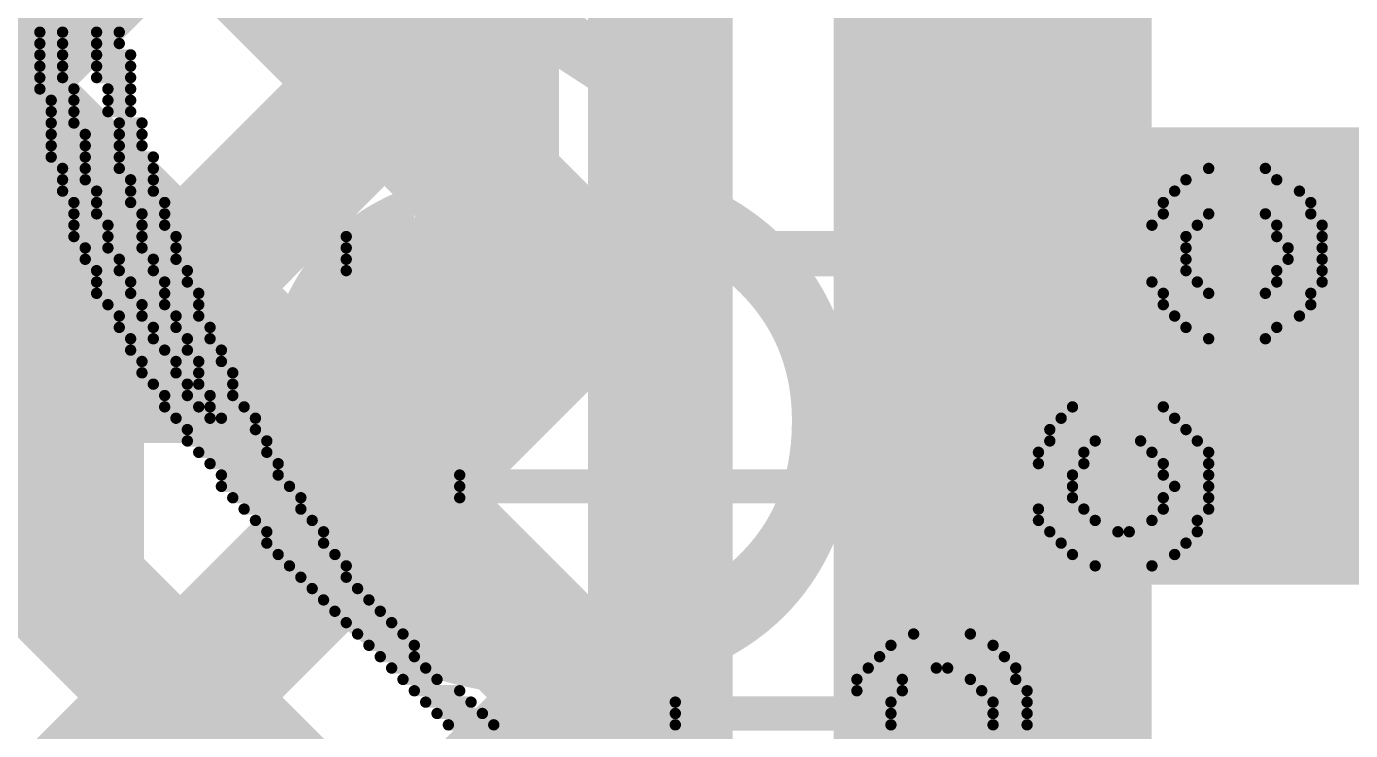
# Model space of a CAD drawing. Header units: inches. Extents: x -0.14 to 1.19, y -0.12 to 0.99.
# Drawn here: x 0.5441 to 0.6357, y 0.5091 to 0.5578 of the extents above; entities that cross this region are included whole.
import ezdxf

# ---------------------------------------------------------------- set-up
doc = ezdxf.new("R2010")
doc.units = ezdxf.units.IN
doc.header["$MEASUREMENT"] = 0
for name, color, linetype in [('Bottom Layer', 5, 'Continuous'), ('Bottom Overlay', 54, 'Continuous'), ('Top Layer', 1, 'Continuous'), ('Top Overlay', 2, 'Continuous'), ('Top Paste', 8, 'Continuous'), ('Top Solder', 216, 'Continuous')]:
    doc.layers.add(name, color=color, linetype=linetype)
doc.styles.add('Arial', font='', dxfattribs={"height": 0.2})
doc.styles.get('Arial').set_extended_font_data('Arial')

# ---------------------------------------------------------------- blocks, each defined once
blk = doc.blocks.new('SO_14_35')
at = {"layer": 'Top Layer'}
blk.add_hatch(color=1, dxfattribs=at).paths.add_polyline_path([(0.078346, 0.061811), (0.132283, 0.061811), (0.132283, 0.038189), (0.078346, 0.038189)])
at = {"layer": 'Top Paste'}
blk.add_hatch(color=8, dxfattribs=at).paths.add_polyline_path([(0.078346, 0.061811), (0.132283, 0.061811), (0.132283, 0.038189), (0.078346, 0.038189)])
at = {"layer": 'Top Solder'}
blk.add_hatch(color=216, dxfattribs=at).paths.add_polyline_path([(0.074346, 0.065811), (0.136284, 0.065811), (0.136284, 0.034189), (0.074346, 0.034189)])
blk = doc.blocks.new('SO_14_36')
at = {"layer": 'Top Layer'}
blk.add_hatch(color=1, dxfattribs=at).paths.add_polyline_path([(-0.132283, 0.061811), (-0.078346, 0.061811), (-0.078346, 0.038189), (-0.132283, 0.038189)])
at = {"layer": 'Top Paste'}
blk.add_hatch(color=8, dxfattribs=at).paths.add_polyline_path([(-0.132283, 0.061811), (-0.078346, 0.061811), (-0.078346, 0.038189), (-0.132283, 0.038189)])
at = {"layer": 'Top Solder'}
blk.add_hatch(color=216, dxfattribs=at).paths.add_polyline_path([(-0.136283, 0.065811), (-0.074346, 0.065811), (-0.074346, 0.034189), (-0.136283, 0.034189)])

msp = doc.modelspace()

# ---------------------------------------------------------------- hatches: boundary and pattern name
at = {"layer": 'Bottom Layer'}
h = msp.add_hatch(color=5, dxfattribs=at)
edge = h.paths.add_edge_path()
edge.add_arc((0.645189, 0.535), 0.011811, 0, 360)
at = {"layer": 'Top Layer'}
h = msp.add_hatch(color=1, dxfattribs=at)
edge = h.paths.add_edge_path()
edge.add_arc((0.645189, 0.535), 0.011811, 0, 360)

# ---------------------------------------------------------------- linework, layer by layer
at = {"layer": 'Bottom Layer'}
for points in [[(0.611, 0.421, 0.022, 0.022, 0), (0.611, 0.76, 0.022, 0.022, 0)], [(0.588, 0.463587, 0.01, 0.01, 0), (0.588, 0.627034, 0.01, 0.01, 0)], [(0.502, 0.515188, 0.01, 0.01, 0), (0.588, 0.601188, 0.01, 0.01, 0)], [(0.502, 0.59247, 0.01, 0.01, 0), (0.588, 0.50647, 0.01, 0.01, 0)], [(0.539193, 0.583561, 0.01, 0.01, 0), (0.588, 0.534754, 0.01, 0.01, 0)], [(0.505125, 0.490028, 0.01, 0.01, 0), (0.588, 0.572903, 0.01, 0.01, 0)], [(0.505125, 0.490028, 0.01, 0.01, 0), (0.588, 0.572903, 0.01, 0.01, 0)], [(0.502, 0.564186, 0.01, 0.01, 0), (0.588, 0.478186, 0.01, 0.01, 0)], [(0.514381, 0.471, 0.01, 0.01, 0), (0.588, 0.544619, 0.01, 0.01, 0)], [(0.542665, 0.471, 0.01, 0.01, 0), (0.588, 0.516335, 0.01, 0.01, 0)]]:
    msp.add_lwpolyline(points, format="xyseb", dxfattribs=at)
for points in [[(0.5855, 0.544619, 0.005, 0.005, 1), (0.5905, 0.544619, 0.005, 0.005, 1)], [(0.5855, 0.534754, 0.005, 0.005, 1), (0.5905, 0.534754, 0.005, 0.005, 1)], [(0.5855, 0.516335, 0.005, 0.005, 1), (0.5905, 0.516335, 0.005, 0.005, 1)], [(0.5855, 0.50647, 0.005, 0.005, 1), (0.5905, 0.50647, 0.005, 0.005, 1)]]:
    msp.add_lwpolyline(points, format="xyseb", close=True, dxfattribs=at)
at = {"layer": 'Bottom Overlay'}
for points in [[(0.545075, 0.557392, 0.000785, 0.000785, 0), (0.546645, 0.557392, 0.000785, 0.000785, 0)], [(0.545075, 0.556607, 0.000785, 0.000785, 0), (0.546645, 0.556607, 0.000785, 0.000785, 0)], [(0.549, 0.557392, 0.000785, 0.000785, 0), (0.55057, 0.557392, 0.000785, 0.000785, 0)], [(0.549, 0.556607, 0.000785, 0.000785, 0), (0.55057, 0.556607, 0.000785, 0.000785, 0)], [(0.545075, 0.555822, 0.000785, 0.000785, 0), (0.546645, 0.555822, 0.000785, 0.000785, 0)], [(0.549, 0.555822, 0.000785, 0.000785, 0), (0.551355, 0.555822, 0.000785, 0.000785, 0)], [(0.545075, 0.555037, 0.000785, 0.000785, 0), (0.546645, 0.555037, 0.000785, 0.000785, 0)], [(0.549, 0.555037, 0.000785, 0.000785, 0), (0.551355, 0.555037, 0.000785, 0.000785, 0)], [(0.545075, 0.554252, 0.000785, 0.000785, 0), (0.546645, 0.554252, 0.000785, 0.000785, 0)], [(0.549, 0.554252, 0.000785, 0.000785, 0), (0.551355, 0.554252, 0.000785, 0.000785, 0)], [(0.545075, 0.553467, 0.000785, 0.000785, 0), (0.54743, 0.553467, 0.000785, 0.000785, 0)], [(0.549785, 0.553467, 0.000785, 0.000785, 0), (0.551355, 0.553467, 0.000785, 0.000785, 0)], [(0.54586, 0.552682, 0.000785, 0.000785, 0), (0.54743, 0.552682, 0.000785, 0.000785, 0)], [(0.549785, 0.552682, 0.000785, 0.000785, 0), (0.551355, 0.552682, 0.000785, 0.000785, 0)], [(0.54586, 0.551897, 0.000785, 0.000785, 0), (0.54743, 0.551897, 0.000785, 0.000785, 0)], [(0.54586, 0.551112, 0.000785, 0.000785, 0), (0.54743, 0.551112, 0.000785, 0.000785, 0)], [(0.549785, 0.551897, 0.000785, 0.000785, 0), (0.551355, 0.551897, 0.000785, 0.000785, 0)], [(0.55057, 0.551112, 0.000785, 0.000785, 0), (0.55214, 0.551112, 0.000785, 0.000785, 0)], [(0.54586, 0.550327, 0.000785, 0.000785, 0), (0.548215, 0.550327, 0.000785, 0.000785, 0)], [(0.55057, 0.550327, 0.000785, 0.000785, 0), (0.55214, 0.550327, 0.000785, 0.000785, 0)], [(0.54586, 0.549542, 0.000785, 0.000785, 0), (0.548215, 0.549542, 0.000785, 0.000785, 0)], [(0.55057, 0.549542, 0.000785, 0.000785, 0), (0.55214, 0.549542, 0.000785, 0.000785, 0)], [(0.54586, 0.548757, 0.000785, 0.000785, 0), (0.548215, 0.548757, 0.000785, 0.000785, 0)], [(0.55057, 0.548757, 0.000785, 0.000785, 0), (0.552925, 0.548757, 0.000785, 0.000785, 0)], [(0.546645, 0.547972, 0.000785, 0.000785, 0), (0.548215, 0.547972, 0.000785, 0.000785, 0)], [(0.55057, 0.547972, 0.000785, 0.000785, 0), (0.552925, 0.547972, 0.000785, 0.000785, 0)], [(0.625935, 0.547972, 0.000785, 0.000785, 0), (0.62986, 0.547972, 0.000785, 0.000785, 0)], [(0.546645, 0.547187, 0.000785, 0.000785, 0), (0.548215, 0.547187, 0.000785, 0.000785, 0)], [(0.551355, 0.547187, 0.000785, 0.000785, 0), (0.552925, 0.547187, 0.000785, 0.000785, 0)], [(0.624364, 0.547187, 0.000785, 0.000785, 0), (0.630645, 0.547187, 0.000785, 0.000785, 0)], [(0.546645, 0.546402, 0.000785, 0.000785, 0), (0.549, 0.546402, 0.000785, 0.000785, 0)], [(0.54743, 0.545616, 0.000785, 0.000785, 0), (0.549, 0.545616, 0.000785, 0.000785, 0)], [(0.551355, 0.546402, 0.000785, 0.000785, 0), (0.552925, 0.546402, 0.000785, 0.000785, 0)], [(0.551355, 0.545616, 0.000785, 0.000785, 0), (0.55371, 0.545616, 0.000785, 0.000785, 0)], [(0.622794, 0.545616, 0.000785, 0.000785, 0), (0.633, 0.545616, 0.000785, 0.000785, 0)], [(0.623579, 0.546402, 0.000785, 0.000785, 0), (0.632215, 0.546402, 0.000785, 0.000785, 0)], [(0.54743, 0.544831, 0.000785, 0.000785, 0), (0.549, 0.544831, 0.000785, 0.000785, 0)], [(0.55214, 0.544831, 0.000785, 0.000785, 0), (0.55371, 0.544831, 0.000785, 0.000785, 0)], [(0.622794, 0.544831, 0.000785, 0.000785, 0), (0.625935, 0.544831, 0.000785, 0.000785, 0)], [(0.62986, 0.544831, 0.000785, 0.000785, 0), (0.633, 0.544831, 0.000785, 0.000785, 0)], [(0.54743, 0.544046, 0.000785, 0.000785, 0), (0.549785, 0.544046, 0.000785, 0.000785, 0)], [(0.55214, 0.544046, 0.000785, 0.000785, 0), (0.55371, 0.544046, 0.000785, 0.000785, 0)], [(0.622009, 0.544046, 0.000785, 0.000785, 0), (0.62515, 0.544046, 0.000785, 0.000785, 0)], [(0.630645, 0.544046, 0.000785, 0.000785, 0), (0.633785, 0.544046, 0.000785, 0.000785, 0)], [(0.54743, 0.543261, 0.000785, 0.000785, 0), (0.549785, 0.543261, 0.000785, 0.000785, 0)], [(0.55214, 0.543261, 0.000785, 0.000785, 0), (0.554495, 0.543261, 0.000785, 0.000785, 0)], [(0.566271, 0.543261, 0.000785, 0.000785, 0), (0.624364, 0.543261, 0.000785, 0.000785, 0)], [(0.630645, 0.543261, 0.000785, 0.000785, 0), (0.633785, 0.543261, 0.000785, 0.000785, 0)], [(0.548215, 0.542476, 0.000785, 0.000785, 0), (0.549785, 0.542476, 0.000785, 0.000785, 0)], [(0.55214, 0.542476, 0.000785, 0.000785, 0), (0.554495, 0.542476, 0.000785, 0.000785, 0)], [(0.566271, 0.542476, 0.000785, 0.000785, 0), (0.624364, 0.542476, 0.000785, 0.000785, 0)], [(0.63143, 0.542476, 0.000785, 0.000785, 0), (0.633785, 0.542476, 0.000785, 0.000785, 0)], [(0.548215, 0.541691, 0.000785, 0.000785, 0), (0.55057, 0.541691, 0.000785, 0.000785, 0)], [(0.552925, 0.541691, 0.000785, 0.000785, 0), (0.554495, 0.541691, 0.000785, 0.000785, 0)], [(0.566271, 0.541691, 0.000785, 0.000785, 0), (0.624364, 0.541691, 0.000785, 0.000785, 0)], [(0.63143, 0.541691, 0.000785, 0.000785, 0), (0.633785, 0.541691, 0.000785, 0.000785, 0)], [(0.549, 0.540906, 0.000785, 0.000785, 0), (0.55057, 0.540906, 0.000785, 0.000785, 0)], [(0.549, 0.540121, 0.000785, 0.000785, 0), (0.551355, 0.540121, 0.000785, 0.000785, 0)], [(0.552925, 0.540906, 0.000785, 0.000785, 0), (0.55528, 0.540906, 0.000785, 0.000785, 0)], [(0.55371, 0.540121, 0.000785, 0.000785, 0), (0.55528, 0.540121, 0.000785, 0.000785, 0)], [(0.566271, 0.540906, 0.000785, 0.000785, 0), (0.624364, 0.540906, 0.000785, 0.000785, 0)], [(0.622009, 0.540121, 0.000785, 0.000785, 0), (0.62515, 0.540121, 0.000785, 0.000785, 0)], [(0.630645, 0.540906, 0.000785, 0.000785, 0), (0.633785, 0.540906, 0.000785, 0.000785, 0)], [(0.630645, 0.540121, 0.000785, 0.000785, 0), (0.633785, 0.540121, 0.000785, 0.000785, 0)], [(0.549, 0.539336, 0.000785, 0.000785, 0), (0.551355, 0.539336, 0.000785, 0.000785, 0)], [(0.55371, 0.539336, 0.000785, 0.000785, 0), (0.556065, 0.539336, 0.000785, 0.000785, 0)], [(0.622794, 0.539336, 0.000785, 0.000785, 0), (0.625935, 0.539336, 0.000785, 0.000785, 0)], [(0.62986, 0.539336, 0.000785, 0.000785, 0), (0.633, 0.539336, 0.000785, 0.000785, 0)], [(0.549785, 0.538551, 0.000785, 0.000785, 0), (0.55214, 0.538551, 0.000785, 0.000785, 0)], [(0.55371, 0.538551, 0.000785, 0.000785, 0), (0.556065, 0.538551, 0.000785, 0.000785, 0)], [(0.622794, 0.538551, 0.000785, 0.000785, 0), (0.633, 0.538551, 0.000785, 0.000785, 0)], [(0.55057, 0.537766, 0.000785, 0.000785, 0), (0.55214, 0.537766, 0.000785, 0.000785, 0)], [(0.554495, 0.537766, 0.000785, 0.000785, 0), (0.556065, 0.537766, 0.000785, 0.000785, 0)], [(0.623579, 0.537766, 0.000785, 0.000785, 0), (0.632215, 0.537766, 0.000785, 0.000785, 0)], [(0.55057, 0.536981, 0.000785, 0.000785, 0), (0.552925, 0.536981, 0.000785, 0.000785, 0)], [(0.554495, 0.536981, 0.000785, 0.000785, 0), (0.556851, 0.536981, 0.000785, 0.000785, 0)], [(0.624364, 0.536981, 0.000785, 0.000785, 0), (0.630645, 0.536981, 0.000785, 0.000785, 0)], [(0.551355, 0.536196, 0.000785, 0.000785, 0), (0.552925, 0.536196, 0.000785, 0.000785, 0)], [(0.55528, 0.536196, 0.000785, 0.000785, 0), (0.556851, 0.536196, 0.000785, 0.000785, 0)], [(0.625935, 0.536196, 0.000785, 0.000785, 0), (0.62986, 0.536196, 0.000785, 0.000785, 0)], [(0.551355, 0.535411, 0.000785, 0.000785, 0), (0.55371, 0.535411, 0.000785, 0.000785, 0)], [(0.55214, 0.534626, 0.000785, 0.000785, 0), (0.554495, 0.534626, 0.000785, 0.000785, 0)], [(0.55528, 0.535411, 0.000785, 0.000785, 0), (0.557636, 0.535411, 0.000785, 0.000785, 0)], [(0.556065, 0.534626, 0.000785, 0.000785, 0), (0.557636, 0.534626, 0.000785, 0.000785, 0)], [(0.55214, 0.533841, 0.000785, 0.000785, 0), (0.554495, 0.533841, 0.000785, 0.000785, 0)], [(0.556065, 0.533841, 0.000785, 0.000785, 0), (0.558421, 0.533841, 0.000785, 0.000785, 0)], [(0.552925, 0.533056, 0.000785, 0.000785, 0), (0.55528, 0.533056, 0.000785, 0.000785, 0)], [(0.556065, 0.533056, 0.000785, 0.000785, 0), (0.558421, 0.533056, 0.000785, 0.000785, 0)], [(0.55371, 0.532271, 0.000785, 0.000785, 0), (0.55528, 0.532271, 0.000785, 0.000785, 0)], [(0.556851, 0.532271, 0.000785, 0.000785, 0), (0.558421, 0.532271, 0.000785, 0.000785, 0)], [(0.55371, 0.531486, 0.000785, 0.000785, 0), (0.556065, 0.531486, 0.000785, 0.000785, 0)], [(0.556851, 0.531486, 0.000785, 0.000785, 0), (0.559206, 0.531486, 0.000785, 0.000785, 0)], [(0.616514, 0.531486, 0.000785, 0.000785, 0), (0.622794, 0.531486, 0.000785, 0.000785, 0)], [(0.554495, 0.530701, 0.000785, 0.000785, 0), (0.556851, 0.530701, 0.000785, 0.000785, 0)], [(0.557636, 0.530701, 0.000785, 0.000785, 0), (0.559991, 0.530701, 0.000785, 0.000785, 0)], [(0.615729, 0.530701, 0.000785, 0.000785, 0), (0.623579, 0.530701, 0.000785, 0.000785, 0)], [(0.55528, 0.529916, 0.000785, 0.000785, 0), (0.559991, 0.529916, 0.000785, 0.000785, 0)], [(0.55528, 0.529131, 0.000785, 0.000785, 0), (0.560776, 0.529131, 0.000785, 0.000785, 0)], [(0.614944, 0.529916, 0.000785, 0.000785, 0), (0.624364, 0.529916, 0.000785, 0.000785, 0)], [(0.614944, 0.529131, 0.000785, 0.000785, 0), (0.618084, 0.529131, 0.000785, 0.000785, 0)], [(0.621224, 0.529131, 0.000785, 0.000785, 0), (0.62515, 0.529131, 0.000785, 0.000785, 0)], [(0.556065, 0.528345, 0.000785, 0.000785, 0), (0.560776, 0.528345, 0.000785, 0.000785, 0)], [(0.614159, 0.528345, 0.000785, 0.000785, 0), (0.617299, 0.528345, 0.000785, 0.000785, 0)], [(0.622009, 0.528345, 0.000785, 0.000785, 0), (0.625935, 0.528345, 0.000785, 0.000785, 0)], [(0.556851, 0.52756, 0.000785, 0.000785, 0), (0.561561, 0.52756, 0.000785, 0.000785, 0)], [(0.614159, 0.52756, 0.000785, 0.000785, 0), (0.617299, 0.52756, 0.000785, 0.000785, 0)], [(0.622794, 0.52756, 0.000785, 0.000785, 0), (0.625935, 0.52756, 0.000785, 0.000785, 0)], [(0.557636, 0.526775, 0.000785, 0.000785, 0), (0.561561, 0.526775, 0.000785, 0.000785, 0)], [(0.574122, 0.526775, 0.000785, 0.000785, 0), (0.616514, 0.526775, 0.000785, 0.000785, 0)], [(0.622794, 0.526775, 0.000785, 0.000785, 0), (0.625935, 0.526775, 0.000785, 0.000785, 0)], [(0.557636, 0.52599, 0.000785, 0.000785, 0), (0.562346, 0.52599, 0.000785, 0.000785, 0)], [(0.574122, 0.52599, 0.000785, 0.000785, 0), (0.616514, 0.52599, 0.000785, 0.000785, 0)], [(0.623579, 0.52599, 0.000785, 0.000785, 0), (0.625935, 0.52599, 0.000785, 0.000785, 0)], [(0.558421, 0.525205, 0.000785, 0.000785, 0), (0.563131, 0.525205, 0.000785, 0.000785, 0)], [(0.574122, 0.525205, 0.000785, 0.000785, 0), (0.616514, 0.525205, 0.000785, 0.000785, 0)], [(0.622794, 0.525205, 0.000785, 0.000785, 0), (0.625935, 0.525205, 0.000785, 0.000785, 0)], [(0.559206, 0.52442, 0.000785, 0.000785, 0), (0.563131, 0.52442, 0.000785, 0.000785, 0)], [(0.559991, 0.523635, 0.000785, 0.000785, 0), (0.563916, 0.523635, 0.000785, 0.000785, 0)], [(0.614159, 0.52442, 0.000785, 0.000785, 0), (0.617299, 0.52442, 0.000785, 0.000785, 0)], [(0.614159, 0.523635, 0.000785, 0.000785, 0), (0.618084, 0.523635, 0.000785, 0.000785, 0)], [(0.622009, 0.523635, 0.000785, 0.000785, 0), (0.62515, 0.523635, 0.000785, 0.000785, 0)], [(0.622794, 0.52442, 0.000785, 0.000785, 0), (0.625935, 0.52442, 0.000785, 0.000785, 0)], [(0.560776, 0.52285, 0.000785, 0.000785, 0), (0.564701, 0.52285, 0.000785, 0.000785, 0)], [(0.614944, 0.52285, 0.000785, 0.000785, 0), (0.619654, 0.52285, 0.000785, 0.000785, 0)], [(0.620439, 0.52285, 0.000785, 0.000785, 0), (0.62515, 0.52285, 0.000785, 0.000785, 0)], [(0.560776, 0.522065, 0.000785, 0.000785, 0), (0.564701, 0.522065, 0.000785, 0.000785, 0)], [(0.615729, 0.522065, 0.000785, 0.000785, 0), (0.624364, 0.522065, 0.000785, 0.000785, 0)], [(0.561561, 0.52128, 0.000785, 0.000785, 0), (0.565486, 0.52128, 0.000785, 0.000785, 0)], [(0.616514, 0.52128, 0.000785, 0.000785, 0), (0.623579, 0.52128, 0.000785, 0.000785, 0)], [(0.562346, 0.520495, 0.000785, 0.000785, 0), (0.566271, 0.520495, 0.000785, 0.000785, 0)], [(0.618084, 0.520495, 0.000785, 0.000785, 0), (0.622009, 0.520495, 0.000785, 0.000785, 0)], [(0.563131, 0.51971, 0.000785, 0.000785, 0), (0.566271, 0.51971, 0.000785, 0.000785, 0)], [(0.563916, 0.518925, 0.000785, 0.000785, 0), (0.567056, 0.518925, 0.000785, 0.000785, 0)], [(0.564701, 0.51814, 0.000785, 0.000785, 0), (0.567841, 0.51814, 0.000785, 0.000785, 0)], [(0.565486, 0.517355, 0.000785, 0.000785, 0), (0.568626, 0.517355, 0.000785, 0.000785, 0)], [(0.566271, 0.51657, 0.000785, 0.000785, 0), (0.569411, 0.51657, 0.000785, 0.000785, 0)], [(0.567056, 0.515785, 0.000785, 0.000785, 0), (0.570196, 0.515785, 0.000785, 0.000785, 0)], [(0.605523, 0.515785, 0.000785, 0.000785, 0), (0.609449, 0.515785, 0.000785, 0.000785, 0)], [(0.567841, 0.515, 0.000785, 0.000785, 0), (0.570981, 0.515, 0.000785, 0.000785, 0)], [(0.603953, 0.515, 0.000785, 0.000785, 0), (0.611019, 0.515, 0.000785, 0.000785, 0)], [(0.568626, 0.514215, 0.000785, 0.000785, 0), (0.570981, 0.514215, 0.000785, 0.000785, 0)], [(0.603168, 0.514215, 0.000785, 0.000785, 0), (0.611804, 0.514215, 0.000785, 0.000785, 0)], [(0.569411, 0.51343, 0.000785, 0.000785, 0), (0.571766, 0.51343, 0.000785, 0.000785, 0)], [(0.570196, 0.512645, 0.000785, 0.000785, 0), (0.572551, 0.512645, 0.000785, 0.000785, 0)], [(0.601598, 0.512645, 0.000785, 0.000785, 0), (0.604738, 0.512645, 0.000785, 0.000785, 0)], [(0.602383, 0.51343, 0.000785, 0.000785, 0), (0.607093, 0.51343, 0.000785, 0.000785, 0)], [(0.607878, 0.51343, 0.000785, 0.000785, 0), (0.612589, 0.51343, 0.000785, 0.000785, 0)], [(0.609449, 0.512645, 0.000785, 0.000785, 0), (0.612589, 0.512645, 0.000785, 0.000785, 0)], [(0.570981, 0.51186, 0.000785, 0.000785, 0), (0.574122, 0.51186, 0.000785, 0.000785, 0)], [(0.601598, 0.51186, 0.000785, 0.000785, 0), (0.604738, 0.51186, 0.000785, 0.000785, 0)], [(0.610234, 0.51186, 0.000785, 0.000785, 0), (0.613374, 0.51186, 0.000785, 0.000785, 0)], [(0.571766, 0.511074, 0.000785, 0.000785, 0), (0.574907, 0.511074, 0.000785, 0.000785, 0)], [(0.589037, 0.511074, 0.000785, 0.000785, 0), (0.603953, 0.511074, 0.000785, 0.000785, 0)], [(0.611019, 0.511074, 0.000785, 0.000785, 0), (0.613374, 0.511074, 0.000785, 0.000785, 0)], [(0.572551, 0.510289, 0.000785, 0.000785, 0), (0.575692, 0.510289, 0.000785, 0.000785, 0)], [(0.589037, 0.510289, 0.000785, 0.000785, 0), (0.603953, 0.510289, 0.000785, 0.000785, 0)], [(0.611019, 0.510289, 0.000785, 0.000785, 0), (0.613374, 0.510289, 0.000785, 0.000785, 0)], [(0.573337, 0.509504, 0.000785, 0.000785, 0), (0.576477, 0.509504, 0.000785, 0.000785, 0)], [(0.589037, 0.509504, 0.000785, 0.000785, 0), (0.603953, 0.509504, 0.000785, 0.000785, 0)], [(0.611019, 0.509504, 0.000785, 0.000785, 0), (0.613374, 0.509504, 0.000785, 0.000785, 0)]]:
    msp.add_lwpolyline(points, format="xyseb", dxfattribs=at)
for points in [[(0.544879, 0.557392, 0.000392, 0.000392, 1), (0.545271, 0.557392, 0.000392, 0.000392, 1)], [(0.544879, 0.556607, 0.000392, 0.000392, 1), (0.545271, 0.556607, 0.000392, 0.000392, 1)], [(0.546449, 0.557392, 0.000392, 0.000392, 1), (0.546841, 0.557392, 0.000392, 0.000392, 1)], [(0.546449, 0.556607, 0.000392, 0.000392, 1), (0.546841, 0.556607, 0.000392, 0.000392, 1)], [(0.548804, 0.557392, 0.000392, 0.000392, 1), (0.549196, 0.557392, 0.000392, 0.000392, 1)], [(0.548804, 0.556607, 0.000392, 0.000392, 1), (0.549196, 0.556607, 0.000392, 0.000392, 1)], [(0.550374, 0.557392, 0.000392, 0.000392, 1), (0.550766, 0.557392, 0.000392, 0.000392, 1)], [(0.550374, 0.556607, 0.000392, 0.000392, 1), (0.550766, 0.556607, 0.000392, 0.000392, 1)], [(0.544879, 0.555822, 0.000392, 0.000392, 1), (0.545271, 0.555822, 0.000392, 0.000392, 1)], [(0.546449, 0.555822, 0.000392, 0.000392, 1), (0.546841, 0.555822, 0.000392, 0.000392, 1)], [(0.548804, 0.555822, 0.000392, 0.000392, 1), (0.549196, 0.555822, 0.000392, 0.000392, 1)], [(0.551159, 0.555822, 0.000392, 0.000392, 1), (0.551551, 0.555822, 0.000392, 0.000392, 1)], [(0.544879, 0.555037, 0.000392, 0.000392, 1), (0.545271, 0.555037, 0.000392, 0.000392, 1)], [(0.546449, 0.555037, 0.000392, 0.000392, 1), (0.546841, 0.555037, 0.000392, 0.000392, 1)], [(0.548804, 0.555037, 0.000392, 0.000392, 1), (0.549196, 0.555037, 0.000392, 0.000392, 1)], [(0.551159, 0.555037, 0.000392, 0.000392, 1), (0.551551, 0.555037, 0.000392, 0.000392, 1)], [(0.544879, 0.554252, 0.000392, 0.000392, 1), (0.545271, 0.554252, 0.000392, 0.000392, 1)], [(0.546449, 0.554252, 0.000392, 0.000392, 1), (0.546841, 0.554252, 0.000392, 0.000392, 1)], [(0.548804, 0.554252, 0.000392, 0.000392, 1), (0.549196, 0.554252, 0.000392, 0.000392, 1)], [(0.551159, 0.554252, 0.000392, 0.000392, 1), (0.551551, 0.554252, 0.000392, 0.000392, 1)], [(0.544879, 0.553467, 0.000392, 0.000392, 1), (0.545271, 0.553467, 0.000392, 0.000392, 1)], [(0.547234, 0.553467, 0.000392, 0.000392, 1), (0.547626, 0.553467, 0.000392, 0.000392, 1)], [(0.549589, 0.553467, 0.000392, 0.000392, 1), (0.549981, 0.553467, 0.000392, 0.000392, 1)], [(0.551159, 0.553467, 0.000392, 0.000392, 1), (0.551551, 0.553467, 0.000392, 0.000392, 1)], [(0.545664, 0.552682, 0.000392, 0.000392, 1), (0.546056, 0.552682, 0.000392, 0.000392, 1)], [(0.547234, 0.552682, 0.000392, 0.000392, 1), (0.547626, 0.552682, 0.000392, 0.000392, 1)], [(0.549589, 0.552682, 0.000392, 0.000392, 1), (0.549981, 0.552682, 0.000392, 0.000392, 1)], [(0.551159, 0.552682, 0.000392, 0.000392, 1), (0.551551, 0.552682, 0.000392, 0.000392, 1)], [(0.545664, 0.551897, 0.000392, 0.000392, 1), (0.546056, 0.551897, 0.000392, 0.000392, 1)], [(0.545664, 0.551112, 0.000392, 0.000392, 1), (0.546056, 0.551112, 0.000392, 0.000392, 1)], [(0.547234, 0.551897, 0.000392, 0.000392, 1), (0.547626, 0.551897, 0.000392, 0.000392, 1)], [(0.547234, 0.551112, 0.000392, 0.000392, 1), (0.547626, 0.551112, 0.000392, 0.000392, 1)], [(0.549589, 0.551897, 0.000392, 0.000392, 1), (0.549981, 0.551897, 0.000392, 0.000392, 1)], [(0.550374, 0.551112, 0.000392, 0.000392, 1), (0.550766, 0.551112, 0.000392, 0.000392, 1)], [(0.551159, 0.551897, 0.000392, 0.000392, 1), (0.551551, 0.551897, 0.000392, 0.000392, 1)], [(0.551944, 0.551112, 0.000392, 0.000392, 1), (0.552337, 0.551112, 0.000392, 0.000392, 1)], [(0.545664, 0.550327, 0.000392, 0.000392, 1), (0.546056, 0.550327, 0.000392, 0.000392, 1)], [(0.548019, 0.550327, 0.000392, 0.000392, 1), (0.548411, 0.550327, 0.000392, 0.000392, 1)], [(0.550374, 0.550327, 0.000392, 0.000392, 1), (0.550766, 0.550327, 0.000392, 0.000392, 1)], [(0.551944, 0.550327, 0.000392, 0.000392, 1), (0.552337, 0.550327, 0.000392, 0.000392, 1)], [(0.545664, 0.549542, 0.000392, 0.000392, 1), (0.546056, 0.549542, 0.000392, 0.000392, 1)], [(0.548019, 0.549542, 0.000392, 0.000392, 1), (0.548411, 0.549542, 0.000392, 0.000392, 1)], [(0.550374, 0.549542, 0.000392, 0.000392, 1), (0.550766, 0.549542, 0.000392, 0.000392, 1)], [(0.551944, 0.549542, 0.000392, 0.000392, 1), (0.552337, 0.549542, 0.000392, 0.000392, 1)], [(0.545664, 0.548757, 0.000392, 0.000392, 1), (0.546056, 0.548757, 0.000392, 0.000392, 1)], [(0.548019, 0.548757, 0.000392, 0.000392, 1), (0.548411, 0.548757, 0.000392, 0.000392, 1)], [(0.550374, 0.548757, 0.000392, 0.000392, 1), (0.550766, 0.548757, 0.000392, 0.000392, 1)], [(0.552729, 0.548757, 0.000392, 0.000392, 1), (0.553122, 0.548757, 0.000392, 0.000392, 1)], [(0.546449, 0.547972, 0.000392, 0.000392, 1), (0.546841, 0.547972, 0.000392, 0.000392, 1)], [(0.548019, 0.547972, 0.000392, 0.000392, 1), (0.548411, 0.547972, 0.000392, 0.000392, 1)], [(0.550374, 0.547972, 0.000392, 0.000392, 1), (0.550766, 0.547972, 0.000392, 0.000392, 1)], [(0.552729, 0.547972, 0.000392, 0.000392, 1), (0.553122, 0.547972, 0.000392, 0.000392, 1)], [(0.625738, 0.547972, 0.000392, 0.000392, 1), (0.626131, 0.547972, 0.000392, 0.000392, 1)], [(0.629664, 0.547972, 0.000392, 0.000392, 1), (0.630056, 0.547972, 0.000392, 0.000392, 1)], [(0.546449, 0.547187, 0.000392, 0.000392, 1), (0.546841, 0.547187, 0.000392, 0.000392, 1)], [(0.548019, 0.547187, 0.000392, 0.000392, 1), (0.548411, 0.547187, 0.000392, 0.000392, 1)], [(0.551159, 0.547187, 0.000392, 0.000392, 1), (0.551551, 0.547187, 0.000392, 0.000392, 1)], [(0.552729, 0.547187, 0.000392, 0.000392, 1), (0.553122, 0.547187, 0.000392, 0.000392, 1)], [(0.624168, 0.547187, 0.000392, 0.000392, 1), (0.624561, 0.547187, 0.000392, 0.000392, 1)], [(0.630449, 0.547187, 0.000392, 0.000392, 1), (0.630841, 0.547187, 0.000392, 0.000392, 1)], [(0.546449, 0.546402, 0.000392, 0.000392, 1), (0.546841, 0.546402, 0.000392, 0.000392, 1)], [(0.547234, 0.545616, 0.000392, 0.000392, 1), (0.547626, 0.545616, 0.000392, 0.000392, 1)], [(0.548804, 0.546402, 0.000392, 0.000392, 1), (0.549196, 0.546402, 0.000392, 0.000392, 1)], [(0.548804, 0.545616, 0.000392, 0.000392, 1), (0.549196, 0.545616, 0.000392, 0.000392, 1)], [(0.551159, 0.546402, 0.000392, 0.000392, 1), (0.551551, 0.546402, 0.000392, 0.000392, 1)], [(0.551159, 0.545616, 0.000392, 0.000392, 1), (0.551551, 0.545616, 0.000392, 0.000392, 1)], [(0.552729, 0.546402, 0.000392, 0.000392, 1), (0.553122, 0.546402, 0.000392, 0.000392, 1)], [(0.553514, 0.545616, 0.000392, 0.000392, 1), (0.553906, 0.545616, 0.000392, 0.000392, 1)], [(0.622598, 0.545616, 0.000392, 0.000392, 1), (0.622991, 0.545616, 0.000392, 0.000392, 1)], [(0.623383, 0.546402, 0.000392, 0.000392, 1), (0.623776, 0.546402, 0.000392, 0.000392, 1)], [(0.632019, 0.546402, 0.000392, 0.000392, 1), (0.632411, 0.546402, 0.000392, 0.000392, 1)], [(0.632804, 0.545616, 0.000392, 0.000392, 1), (0.633196, 0.545616, 0.000392, 0.000392, 1)], [(0.547234, 0.544831, 0.000392, 0.000392, 1), (0.547626, 0.544831, 0.000392, 0.000392, 1)], [(0.548804, 0.544831, 0.000392, 0.000392, 1), (0.549196, 0.544831, 0.000392, 0.000392, 1)], [(0.551944, 0.544831, 0.000392, 0.000392, 1), (0.552337, 0.544831, 0.000392, 0.000392, 1)], [(0.553514, 0.544831, 0.000392, 0.000392, 1), (0.553906, 0.544831, 0.000392, 0.000392, 1)], [(0.622598, 0.544831, 0.000392, 0.000392, 1), (0.622991, 0.544831, 0.000392, 0.000392, 1)], [(0.625738, 0.544831, 0.000392, 0.000392, 1), (0.626131, 0.544831, 0.000392, 0.000392, 1)], [(0.629664, 0.544831, 0.000392, 0.000392, 1), (0.630056, 0.544831, 0.000392, 0.000392, 1)], [(0.632804, 0.544831, 0.000392, 0.000392, 1), (0.633196, 0.544831, 0.000392, 0.000392, 1)], [(0.547234, 0.544046, 0.000392, 0.000392, 1), (0.547626, 0.544046, 0.000392, 0.000392, 1)], [(0.549589, 0.544046, 0.000392, 0.000392, 1), (0.549981, 0.544046, 0.000392, 0.000392, 1)], [(0.551944, 0.544046, 0.000392, 0.000392, 1), (0.552337, 0.544046, 0.000392, 0.000392, 1)], [(0.553514, 0.544046, 0.000392, 0.000392, 1), (0.553906, 0.544046, 0.000392, 0.000392, 1)], [(0.621813, 0.544046, 0.000392, 0.000392, 1), (0.622206, 0.544046, 0.000392, 0.000392, 1)], [(0.624953, 0.544046, 0.000392, 0.000392, 1), (0.625346, 0.544046, 0.000392, 0.000392, 1)], [(0.630449, 0.544046, 0.000392, 0.000392, 1), (0.630841, 0.544046, 0.000392, 0.000392, 1)], [(0.633589, 0.544046, 0.000392, 0.000392, 1), (0.633981, 0.544046, 0.000392, 0.000392, 1)], [(0.547234, 0.543261, 0.000392, 0.000392, 1), (0.547626, 0.543261, 0.000392, 0.000392, 1)], [(0.549589, 0.543261, 0.000392, 0.000392, 1), (0.549981, 0.543261, 0.000392, 0.000392, 1)], [(0.551944, 0.543261, 0.000392, 0.000392, 1), (0.552337, 0.543261, 0.000392, 0.000392, 1)], [(0.554299, 0.543261, 0.000392, 0.000392, 1), (0.554692, 0.543261, 0.000392, 0.000392, 1)], [(0.566075, 0.543261, 0.000392, 0.000392, 1), (0.566467, 0.543261, 0.000392, 0.000392, 1)], [(0.624168, 0.543261, 0.000392, 0.000392, 1), (0.624561, 0.543261, 0.000392, 0.000392, 1)], [(0.630449, 0.543261, 0.000392, 0.000392, 1), (0.630841, 0.543261, 0.000392, 0.000392, 1)], [(0.633589, 0.543261, 0.000392, 0.000392, 1), (0.633981, 0.543261, 0.000392, 0.000392, 1)], [(0.548019, 0.542476, 0.000392, 0.000392, 1), (0.548411, 0.542476, 0.000392, 0.000392, 1)], [(0.549589, 0.542476, 0.000392, 0.000392, 1), (0.549981, 0.542476, 0.000392, 0.000392, 1)], [(0.551944, 0.542476, 0.000392, 0.000392, 1), (0.552337, 0.542476, 0.000392, 0.000392, 1)], [(0.554299, 0.542476, 0.000392, 0.000392, 1), (0.554692, 0.542476, 0.000392, 0.000392, 1)], [(0.566075, 0.542476, 0.000392, 0.000392, 1), (0.566467, 0.542476, 0.000392, 0.000392, 1)], [(0.624168, 0.542476, 0.000392, 0.000392, 1), (0.624561, 0.542476, 0.000392, 0.000392, 1)], [(0.631234, 0.542476, 0.000392, 0.000392, 1), (0.631626, 0.542476, 0.000392, 0.000392, 1)], [(0.633589, 0.542476, 0.000392, 0.000392, 1), (0.633981, 0.542476, 0.000392, 0.000392, 1)], [(0.548019, 0.541691, 0.000392, 0.000392, 1), (0.548411, 0.541691, 0.000392, 0.000392, 1)], [(0.550374, 0.541691, 0.000392, 0.000392, 1), (0.550766, 0.541691, 0.000392, 0.000392, 1)], [(0.552729, 0.541691, 0.000392, 0.000392, 1), (0.553122, 0.541691, 0.000392, 0.000392, 1)], [(0.554299, 0.541691, 0.000392, 0.000392, 1), (0.554692, 0.541691, 0.000392, 0.000392, 1)], [(0.566075, 0.541691, 0.000392, 0.000392, 1), (0.566467, 0.541691, 0.000392, 0.000392, 1)], [(0.624168, 0.541691, 0.000392, 0.000392, 1), (0.624561, 0.541691, 0.000392, 0.000392, 1)], [(0.631234, 0.541691, 0.000392, 0.000392, 1), (0.631626, 0.541691, 0.000392, 0.000392, 1)], [(0.633589, 0.541691, 0.000392, 0.000392, 1), (0.633981, 0.541691, 0.000392, 0.000392, 1)], [(0.548804, 0.540906, 0.000392, 0.000392, 1), (0.549196, 0.540906, 0.000392, 0.000392, 1)], [(0.548804, 0.540121, 0.000392, 0.000392, 1), (0.549196, 0.540121, 0.000392, 0.000392, 1)], [(0.550374, 0.540906, 0.000392, 0.000392, 1), (0.550766, 0.540906, 0.000392, 0.000392, 1)], [(0.551159, 0.540121, 0.000392, 0.000392, 1), (0.551551, 0.540121, 0.000392, 0.000392, 1)], [(0.552729, 0.540906, 0.000392, 0.000392, 1), (0.553122, 0.540906, 0.000392, 0.000392, 1)], [(0.553514, 0.540121, 0.000392, 0.000392, 1), (0.553906, 0.540121, 0.000392, 0.000392, 1)], [(0.555084, 0.540906, 0.000392, 0.000392, 1), (0.555477, 0.540906, 0.000392, 0.000392, 1)], [(0.555084, 0.540121, 0.000392, 0.000392, 1), (0.555477, 0.540121, 0.000392, 0.000392, 1)], [(0.566075, 0.540906, 0.000392, 0.000392, 1), (0.566467, 0.540906, 0.000392, 0.000392, 1)], [(0.621813, 0.540121, 0.000392, 0.000392, 1), (0.622206, 0.540121, 0.000392, 0.000392, 1)], [(0.624168, 0.540906, 0.000392, 0.000392, 1), (0.624561, 0.540906, 0.000392, 0.000392, 1)], [(0.624953, 0.540121, 0.000392, 0.000392, 1), (0.625346, 0.540121, 0.000392, 0.000392, 1)], [(0.630449, 0.540906, 0.000392, 0.000392, 1), (0.630841, 0.540906, 0.000392, 0.000392, 1)], [(0.630449, 0.540121, 0.000392, 0.000392, 1), (0.630841, 0.540121, 0.000392, 0.000392, 1)], [(0.633589, 0.540906, 0.000392, 0.000392, 1), (0.633981, 0.540906, 0.000392, 0.000392, 1)], [(0.633589, 0.540121, 0.000392, 0.000392, 1), (0.633981, 0.540121, 0.000392, 0.000392, 1)], [(0.548804, 0.539336, 0.000392, 0.000392, 1), (0.549196, 0.539336, 0.000392, 0.000392, 1)], [(0.551159, 0.539336, 0.000392, 0.000392, 1), (0.551551, 0.539336, 0.000392, 0.000392, 1)], [(0.553514, 0.539336, 0.000392, 0.000392, 1), (0.553906, 0.539336, 0.000392, 0.000392, 1)], [(0.555869, 0.539336, 0.000392, 0.000392, 1), (0.556262, 0.539336, 0.000392, 0.000392, 1)], [(0.622598, 0.539336, 0.000392, 0.000392, 1), (0.622991, 0.539336, 0.000392, 0.000392, 1)], [(0.625738, 0.539336, 0.000392, 0.000392, 1), (0.626131, 0.539336, 0.000392, 0.000392, 1)], [(0.629664, 0.539336, 0.000392, 0.000392, 1), (0.630056, 0.539336, 0.000392, 0.000392, 1)], [(0.632804, 0.539336, 0.000392, 0.000392, 1), (0.633196, 0.539336, 0.000392, 0.000392, 1)], [(0.549589, 0.538551, 0.000392, 0.000392, 1), (0.549981, 0.538551, 0.000392, 0.000392, 1)], [(0.551944, 0.538551, 0.000392, 0.000392, 1), (0.552337, 0.538551, 0.000392, 0.000392, 1)], [(0.553514, 0.538551, 0.000392, 0.000392, 1), (0.553906, 0.538551, 0.000392, 0.000392, 1)], [(0.555869, 0.538551, 0.000392, 0.000392, 1), (0.556262, 0.538551, 0.000392, 0.000392, 1)], [(0.622598, 0.538551, 0.000392, 0.000392, 1), (0.622991, 0.538551, 0.000392, 0.000392, 1)], [(0.632804, 0.538551, 0.000392, 0.000392, 1), (0.633196, 0.538551, 0.000392, 0.000392, 1)], [(0.550374, 0.537766, 0.000392, 0.000392, 1), (0.550766, 0.537766, 0.000392, 0.000392, 1)], [(0.551944, 0.537766, 0.000392, 0.000392, 1), (0.552337, 0.537766, 0.000392, 0.000392, 1)], [(0.554299, 0.537766, 0.000392, 0.000392, 1), (0.554692, 0.537766, 0.000392, 0.000392, 1)], [(0.555869, 0.537766, 0.000392, 0.000392, 1), (0.556262, 0.537766, 0.000392, 0.000392, 1)], [(0.623383, 0.537766, 0.000392, 0.000392, 1), (0.623776, 0.537766, 0.000392, 0.000392, 1)], [(0.632019, 0.537766, 0.000392, 0.000392, 1), (0.632411, 0.537766, 0.000392, 0.000392, 1)], [(0.550374, 0.536981, 0.000392, 0.000392, 1), (0.550766, 0.536981, 0.000392, 0.000392, 1)], [(0.552729, 0.536981, 0.000392, 0.000392, 1), (0.553122, 0.536981, 0.000392, 0.000392, 1)], [(0.554299, 0.536981, 0.000392, 0.000392, 1), (0.554692, 0.536981, 0.000392, 0.000392, 1)], [(0.556654, 0.536981, 0.000392, 0.000392, 1), (0.557047, 0.536981, 0.000392, 0.000392, 1)], [(0.624168, 0.536981, 0.000392, 0.000392, 1), (0.624561, 0.536981, 0.000392, 0.000392, 1)], [(0.630449, 0.536981, 0.000392, 0.000392, 1), (0.630841, 0.536981, 0.000392, 0.000392, 1)], [(0.551159, 0.536196, 0.000392, 0.000392, 1), (0.551551, 0.536196, 0.000392, 0.000392, 1)], [(0.552729, 0.536196, 0.000392, 0.000392, 1), (0.553122, 0.536196, 0.000392, 0.000392, 1)], [(0.555084, 0.536196, 0.000392, 0.000392, 1), (0.555477, 0.536196, 0.000392, 0.000392, 1)], [(0.556654, 0.536196, 0.000392, 0.000392, 1), (0.557047, 0.536196, 0.000392, 0.000392, 1)], [(0.625738, 0.536196, 0.000392, 0.000392, 1), (0.626131, 0.536196, 0.000392, 0.000392, 1)], [(0.629664, 0.536196, 0.000392, 0.000392, 1), (0.630056, 0.536196, 0.000392, 0.000392, 1)], [(0.551159, 0.535411, 0.000392, 0.000392, 1), (0.551551, 0.535411, 0.000392, 0.000392, 1)], [(0.551944, 0.534626, 0.000392, 0.000392, 1), (0.552337, 0.534626, 0.000392, 0.000392, 1)], [(0.553514, 0.535411, 0.000392, 0.000392, 1), (0.553906, 0.535411, 0.000392, 0.000392, 1)], [(0.554299, 0.534626, 0.000392, 0.000392, 1), (0.554692, 0.534626, 0.000392, 0.000392, 1)], [(0.555084, 0.535411, 0.000392, 0.000392, 1), (0.555477, 0.535411, 0.000392, 0.000392, 1)], [(0.555869, 0.534626, 0.000392, 0.000392, 1), (0.556262, 0.534626, 0.000392, 0.000392, 1)], [(0.557439, 0.535411, 0.000392, 0.000392, 1), (0.557832, 0.535411, 0.000392, 0.000392, 1)], [(0.557439, 0.534626, 0.000392, 0.000392, 1), (0.557832, 0.534626, 0.000392, 0.000392, 1)], [(0.551944, 0.533841, 0.000392, 0.000392, 1), (0.552337, 0.533841, 0.000392, 0.000392, 1)], [(0.554299, 0.533841, 0.000392, 0.000392, 1), (0.554692, 0.533841, 0.000392, 0.000392, 1)], [(0.555869, 0.533841, 0.000392, 0.000392, 1), (0.556262, 0.533841, 0.000392, 0.000392, 1)], [(0.558224, 0.533841, 0.000392, 0.000392, 1), (0.558617, 0.533841, 0.000392, 0.000392, 1)], [(0.552729, 0.533056, 0.000392, 0.000392, 1), (0.553122, 0.533056, 0.000392, 0.000392, 1)], [(0.555084, 0.533056, 0.000392, 0.000392, 1), (0.555477, 0.533056, 0.000392, 0.000392, 1)], [(0.555869, 0.533056, 0.000392, 0.000392, 1), (0.556262, 0.533056, 0.000392, 0.000392, 1)], [(0.558224, 0.533056, 0.000392, 0.000392, 1), (0.558617, 0.533056, 0.000392, 0.000392, 1)], [(0.553514, 0.532271, 0.000392, 0.000392, 1), (0.553906, 0.532271, 0.000392, 0.000392, 1)], [(0.555084, 0.532271, 0.000392, 0.000392, 1), (0.555477, 0.532271, 0.000392, 0.000392, 1)], [(0.556654, 0.532271, 0.000392, 0.000392, 1), (0.557047, 0.532271, 0.000392, 0.000392, 1)], [(0.558224, 0.532271, 0.000392, 0.000392, 1), (0.558617, 0.532271, 0.000392, 0.000392, 1)], [(0.553514, 0.531486, 0.000392, 0.000392, 1), (0.553906, 0.531486, 0.000392, 0.000392, 1)], [(0.555869, 0.531486, 0.000392, 0.000392, 1), (0.556262, 0.531486, 0.000392, 0.000392, 1)], [(0.556654, 0.531486, 0.000392, 0.000392, 1), (0.557047, 0.531486, 0.000392, 0.000392, 1)], [(0.55901, 0.531486, 0.000392, 0.000392, 1), (0.559402, 0.531486, 0.000392, 0.000392, 1)], [(0.616318, 0.531486, 0.000392, 0.000392, 1), (0.61671, 0.531486, 0.000392, 0.000392, 1)], [(0.622598, 0.531486, 0.000392, 0.000392, 1), (0.622991, 0.531486, 0.000392, 0.000392, 1)], [(0.554299, 0.530701, 0.000392, 0.000392, 1), (0.554692, 0.530701, 0.000392, 0.000392, 1)], [(0.556654, 0.530701, 0.000392, 0.000392, 1), (0.557047, 0.530701, 0.000392, 0.000392, 1)], [(0.557439, 0.530701, 0.000392, 0.000392, 1), (0.557832, 0.530701, 0.000392, 0.000392, 1)], [(0.559794, 0.530701, 0.000392, 0.000392, 1), (0.560187, 0.530701, 0.000392, 0.000392, 1)], [(0.615533, 0.530701, 0.000392, 0.000392, 1), (0.615925, 0.530701, 0.000392, 0.000392, 1)], [(0.623383, 0.530701, 0.000392, 0.000392, 1), (0.623776, 0.530701, 0.000392, 0.000392, 1)], [(0.555084, 0.529916, 0.000392, 0.000392, 1), (0.555477, 0.529916, 0.000392, 0.000392, 1)], [(0.555084, 0.529131, 0.000392, 0.000392, 1), (0.555477, 0.529131, 0.000392, 0.000392, 1)], [(0.559794, 0.529916, 0.000392, 0.000392, 1), (0.560187, 0.529916, 0.000392, 0.000392, 1)], [(0.56058, 0.529131, 0.000392, 0.000392, 1), (0.560972, 0.529131, 0.000392, 0.000392, 1)], [(0.614748, 0.529916, 0.000392, 0.000392, 1), (0.61514, 0.529916, 0.000392, 0.000392, 1)], [(0.614748, 0.529131, 0.000392, 0.000392, 1), (0.61514, 0.529131, 0.000392, 0.000392, 1)], [(0.617888, 0.529131, 0.000392, 0.000392, 1), (0.61828, 0.529131, 0.000392, 0.000392, 1)], [(0.621028, 0.529131, 0.000392, 0.000392, 1), (0.621421, 0.529131, 0.000392, 0.000392, 1)], [(0.624168, 0.529916, 0.000392, 0.000392, 1), (0.624561, 0.529916, 0.000392, 0.000392, 1)], [(0.624953, 0.529131, 0.000392, 0.000392, 1), (0.625346, 0.529131, 0.000392, 0.000392, 1)], [(0.555869, 0.528345, 0.000392, 0.000392, 1), (0.556262, 0.528345, 0.000392, 0.000392, 1)], [(0.56058, 0.528345, 0.000392, 0.000392, 1), (0.560972, 0.528345, 0.000392, 0.000392, 1)], [(0.613963, 0.528345, 0.000392, 0.000392, 1), (0.614355, 0.528345, 0.000392, 0.000392, 1)], [(0.617103, 0.528345, 0.000392, 0.000392, 1), (0.617495, 0.528345, 0.000392, 0.000392, 1)], [(0.621813, 0.528345, 0.000392, 0.000392, 1), (0.622206, 0.528345, 0.000392, 0.000392, 1)], [(0.625738, 0.528345, 0.000392, 0.000392, 1), (0.626131, 0.528345, 0.000392, 0.000392, 1)], [(0.556654, 0.52756, 0.000392, 0.000392, 1), (0.557047, 0.52756, 0.000392, 0.000392, 1)], [(0.561365, 0.52756, 0.000392, 0.000392, 1), (0.561757, 0.52756, 0.000392, 0.000392, 1)], [(0.613963, 0.52756, 0.000392, 0.000392, 1), (0.614355, 0.52756, 0.000392, 0.000392, 1)], [(0.617103, 0.52756, 0.000392, 0.000392, 1), (0.617495, 0.52756, 0.000392, 0.000392, 1)], [(0.622598, 0.52756, 0.000392, 0.000392, 1), (0.622991, 0.52756, 0.000392, 0.000392, 1)], [(0.625738, 0.52756, 0.000392, 0.000392, 1), (0.626131, 0.52756, 0.000392, 0.000392, 1)], [(0.557439, 0.526775, 0.000392, 0.000392, 1), (0.557832, 0.526775, 0.000392, 0.000392, 1)], [(0.561365, 0.526775, 0.000392, 0.000392, 1), (0.561757, 0.526775, 0.000392, 0.000392, 1)], [(0.573925, 0.526775, 0.000392, 0.000392, 1), (0.574318, 0.526775, 0.000392, 0.000392, 1)], [(0.616318, 0.526775, 0.000392, 0.000392, 1), (0.61671, 0.526775, 0.000392, 0.000392, 1)], [(0.622598, 0.526775, 0.000392, 0.000392, 1), (0.622991, 0.526775, 0.000392, 0.000392, 1)], [(0.625738, 0.526775, 0.000392, 0.000392, 1), (0.626131, 0.526775, 0.000392, 0.000392, 1)], [(0.557439, 0.52599, 0.000392, 0.000392, 1), (0.557832, 0.52599, 0.000392, 0.000392, 1)], [(0.56215, 0.52599, 0.000392, 0.000392, 1), (0.562542, 0.52599, 0.000392, 0.000392, 1)], [(0.573925, 0.52599, 0.000392, 0.000392, 1), (0.574318, 0.52599, 0.000392, 0.000392, 1)], [(0.616318, 0.52599, 0.000392, 0.000392, 1), (0.61671, 0.52599, 0.000392, 0.000392, 1)], [(0.623383, 0.52599, 0.000392, 0.000392, 1), (0.623776, 0.52599, 0.000392, 0.000392, 1)], [(0.625738, 0.52599, 0.000392, 0.000392, 1), (0.626131, 0.52599, 0.000392, 0.000392, 1)], [(0.558224, 0.525205, 0.000392, 0.000392, 1), (0.558617, 0.525205, 0.000392, 0.000392, 1)], [(0.562935, 0.525205, 0.000392, 0.000392, 1), (0.563327, 0.525205, 0.000392, 0.000392, 1)], [(0.573925, 0.525205, 0.000392, 0.000392, 1), (0.574318, 0.525205, 0.000392, 0.000392, 1)], [(0.616318, 0.525205, 0.000392, 0.000392, 1), (0.61671, 0.525205, 0.000392, 0.000392, 1)], [(0.622598, 0.525205, 0.000392, 0.000392, 1), (0.622991, 0.525205, 0.000392, 0.000392, 1)], [(0.625738, 0.525205, 0.000392, 0.000392, 1), (0.626131, 0.525205, 0.000392, 0.000392, 1)], [(0.55901, 0.52442, 0.000392, 0.000392, 1), (0.559402, 0.52442, 0.000392, 0.000392, 1)], [(0.559794, 0.523635, 0.000392, 0.000392, 1), (0.560187, 0.523635, 0.000392, 0.000392, 1)], [(0.562935, 0.52442, 0.000392, 0.000392, 1), (0.563327, 0.52442, 0.000392, 0.000392, 1)], [(0.56372, 0.523635, 0.000392, 0.000392, 1), (0.564112, 0.523635, 0.000392, 0.000392, 1)], [(0.613963, 0.52442, 0.000392, 0.000392, 1), (0.614355, 0.52442, 0.000392, 0.000392, 1)], [(0.613963, 0.523635, 0.000392, 0.000392, 1), (0.614355, 0.523635, 0.000392, 0.000392, 1)], [(0.617103, 0.52442, 0.000392, 0.000392, 1), (0.617495, 0.52442, 0.000392, 0.000392, 1)], [(0.617888, 0.523635, 0.000392, 0.000392, 1), (0.61828, 0.523635, 0.000392, 0.000392, 1)], [(0.621813, 0.523635, 0.000392, 0.000392, 1), (0.622206, 0.523635, 0.000392, 0.000392, 1)], [(0.622598, 0.52442, 0.000392, 0.000392, 1), (0.622991, 0.52442, 0.000392, 0.000392, 1)], [(0.624953, 0.523635, 0.000392, 0.000392, 1), (0.625346, 0.523635, 0.000392, 0.000392, 1)], [(0.625738, 0.52442, 0.000392, 0.000392, 1), (0.626131, 0.52442, 0.000392, 0.000392, 1)], [(0.56058, 0.52285, 0.000392, 0.000392, 1), (0.560972, 0.52285, 0.000392, 0.000392, 1)], [(0.564505, 0.52285, 0.000392, 0.000392, 1), (0.564897, 0.52285, 0.000392, 0.000392, 1)], [(0.614748, 0.52285, 0.000392, 0.000392, 1), (0.61514, 0.52285, 0.000392, 0.000392, 1)], [(0.619458, 0.52285, 0.000392, 0.000392, 1), (0.61985, 0.52285, 0.000392, 0.000392, 1)], [(0.620243, 0.52285, 0.000392, 0.000392, 1), (0.620636, 0.52285, 0.000392, 0.000392, 1)], [(0.624953, 0.52285, 0.000392, 0.000392, 1), (0.625346, 0.52285, 0.000392, 0.000392, 1)], [(0.56058, 0.522065, 0.000392, 0.000392, 1), (0.560972, 0.522065, 0.000392, 0.000392, 1)], [(0.564505, 0.522065, 0.000392, 0.000392, 1), (0.564897, 0.522065, 0.000392, 0.000392, 1)], [(0.615533, 0.522065, 0.000392, 0.000392, 1), (0.615925, 0.522065, 0.000392, 0.000392, 1)], [(0.624168, 0.522065, 0.000392, 0.000392, 1), (0.624561, 0.522065, 0.000392, 0.000392, 1)], [(0.561365, 0.52128, 0.000392, 0.000392, 1), (0.561757, 0.52128, 0.000392, 0.000392, 1)], [(0.56529, 0.52128, 0.000392, 0.000392, 1), (0.565682, 0.52128, 0.000392, 0.000392, 1)], [(0.616318, 0.52128, 0.000392, 0.000392, 1), (0.61671, 0.52128, 0.000392, 0.000392, 1)], [(0.623383, 0.52128, 0.000392, 0.000392, 1), (0.623776, 0.52128, 0.000392, 0.000392, 1)], [(0.56215, 0.520495, 0.000392, 0.000392, 1), (0.562542, 0.520495, 0.000392, 0.000392, 1)], [(0.566075, 0.520495, 0.000392, 0.000392, 1), (0.566467, 0.520495, 0.000392, 0.000392, 1)], [(0.617888, 0.520495, 0.000392, 0.000392, 1), (0.61828, 0.520495, 0.000392, 0.000392, 1)], [(0.621813, 0.520495, 0.000392, 0.000392, 1), (0.622206, 0.520495, 0.000392, 0.000392, 1)], [(0.562935, 0.51971, 0.000392, 0.000392, 1), (0.563327, 0.51971, 0.000392, 0.000392, 1)], [(0.566075, 0.51971, 0.000392, 0.000392, 1), (0.566467, 0.51971, 0.000392, 0.000392, 1)], [(0.56372, 0.518925, 0.000392, 0.000392, 1), (0.564112, 0.518925, 0.000392, 0.000392, 1)], [(0.564505, 0.51814, 0.000392, 0.000392, 1), (0.564897, 0.51814, 0.000392, 0.000392, 1)], [(0.56686, 0.518925, 0.000392, 0.000392, 1), (0.567252, 0.518925, 0.000392, 0.000392, 1)], [(0.567645, 0.51814, 0.000392, 0.000392, 1), (0.568037, 0.51814, 0.000392, 0.000392, 1)], [(0.56529, 0.517355, 0.000392, 0.000392, 1), (0.565682, 0.517355, 0.000392, 0.000392, 1)], [(0.56843, 0.517355, 0.000392, 0.000392, 1), (0.568822, 0.517355, 0.000392, 0.000392, 1)], [(0.566075, 0.51657, 0.000392, 0.000392, 1), (0.566467, 0.51657, 0.000392, 0.000392, 1)], [(0.569215, 0.51657, 0.000392, 0.000392, 1), (0.569608, 0.51657, 0.000392, 0.000392, 1)], [(0.56686, 0.515785, 0.000392, 0.000392, 1), (0.567252, 0.515785, 0.000392, 0.000392, 1)], [(0.57, 0.515785, 0.000392, 0.000392, 1), (0.570392, 0.515785, 0.000392, 0.000392, 1)], [(0.605327, 0.515785, 0.000392, 0.000392, 1), (0.60572, 0.515785, 0.000392, 0.000392, 1)], [(0.609252, 0.515785, 0.000392, 0.000392, 1), (0.609645, 0.515785, 0.000392, 0.000392, 1)], [(0.567645, 0.515, 0.000392, 0.000392, 1), (0.568037, 0.515, 0.000392, 0.000392, 1)], [(0.570785, 0.515, 0.000392, 0.000392, 1), (0.571178, 0.515, 0.000392, 0.000392, 1)], [(0.603757, 0.515, 0.000392, 0.000392, 1), (0.60415, 0.515, 0.000392, 0.000392, 1)], [(0.610823, 0.515, 0.000392, 0.000392, 1), (0.611215, 0.515, 0.000392, 0.000392, 1)], [(0.56843, 0.514215, 0.000392, 0.000392, 1), (0.568822, 0.514215, 0.000392, 0.000392, 1)], [(0.570785, 0.514215, 0.000392, 0.000392, 1), (0.571178, 0.514215, 0.000392, 0.000392, 1)], [(0.602972, 0.514215, 0.000392, 0.000392, 1), (0.603364, 0.514215, 0.000392, 0.000392, 1)], [(0.611607, 0.514215, 0.000392, 0.000392, 1), (0.612, 0.514215, 0.000392, 0.000392, 1)], [(0.569215, 0.51343, 0.000392, 0.000392, 1), (0.569608, 0.51343, 0.000392, 0.000392, 1)], [(0.57, 0.512645, 0.000392, 0.000392, 1), (0.570392, 0.512645, 0.000392, 0.000392, 1)], [(0.57157, 0.51343, 0.000392, 0.000392, 1), (0.571963, 0.51343, 0.000392, 0.000392, 1)], [(0.572355, 0.512645, 0.000392, 0.000392, 1), (0.572748, 0.512645, 0.000392, 0.000392, 1)], [(0.601402, 0.512645, 0.000392, 0.000392, 1), (0.601794, 0.512645, 0.000392, 0.000392, 1)], [(0.602187, 0.51343, 0.000392, 0.000392, 1), (0.602579, 0.51343, 0.000392, 0.000392, 1)], [(0.604542, 0.512645, 0.000392, 0.000392, 1), (0.604935, 0.512645, 0.000392, 0.000392, 1)], [(0.606897, 0.51343, 0.000392, 0.000392, 1), (0.60729, 0.51343, 0.000392, 0.000392, 1)], [(0.607682, 0.51343, 0.000392, 0.000392, 1), (0.608075, 0.51343, 0.000392, 0.000392, 1)], [(0.609252, 0.512645, 0.000392, 0.000392, 1), (0.609645, 0.512645, 0.000392, 0.000392, 1)], [(0.612393, 0.51343, 0.000392, 0.000392, 1), (0.612785, 0.51343, 0.000392, 0.000392, 1)], [(0.612393, 0.512645, 0.000392, 0.000392, 1), (0.612785, 0.512645, 0.000392, 0.000392, 1)], [(0.570785, 0.51186, 0.000392, 0.000392, 1), (0.571178, 0.51186, 0.000392, 0.000392, 1)], [(0.573925, 0.51186, 0.000392, 0.000392, 1), (0.574318, 0.51186, 0.000392, 0.000392, 1)], [(0.601402, 0.51186, 0.000392, 0.000392, 1), (0.601794, 0.51186, 0.000392, 0.000392, 1)], [(0.604542, 0.51186, 0.000392, 0.000392, 1), (0.604935, 0.51186, 0.000392, 0.000392, 1)], [(0.610038, 0.51186, 0.000392, 0.000392, 1), (0.61043, 0.51186, 0.000392, 0.000392, 1)], [(0.613178, 0.51186, 0.000392, 0.000392, 1), (0.61357, 0.51186, 0.000392, 0.000392, 1)], [(0.57157, 0.511074, 0.000392, 0.000392, 1), (0.571963, 0.511074, 0.000392, 0.000392, 1)], [(0.57471, 0.511074, 0.000392, 0.000392, 1), (0.575103, 0.511074, 0.000392, 0.000392, 1)], [(0.588841, 0.511074, 0.000392, 0.000392, 1), (0.589234, 0.511074, 0.000392, 0.000392, 1)], [(0.603757, 0.511074, 0.000392, 0.000392, 1), (0.60415, 0.511074, 0.000392, 0.000392, 1)], [(0.610823, 0.511074, 0.000392, 0.000392, 1), (0.611215, 0.511074, 0.000392, 0.000392, 1)], [(0.613178, 0.511074, 0.000392, 0.000392, 1), (0.61357, 0.511074, 0.000392, 0.000392, 1)], [(0.572355, 0.510289, 0.000392, 0.000392, 1), (0.572748, 0.510289, 0.000392, 0.000392, 1)], [(0.575495, 0.510289, 0.000392, 0.000392, 1), (0.575888, 0.510289, 0.000392, 0.000392, 1)], [(0.588841, 0.510289, 0.000392, 0.000392, 1), (0.589234, 0.510289, 0.000392, 0.000392, 1)], [(0.603757, 0.510289, 0.000392, 0.000392, 1), (0.60415, 0.510289, 0.000392, 0.000392, 1)], [(0.610823, 0.510289, 0.000392, 0.000392, 1), (0.611215, 0.510289, 0.000392, 0.000392, 1)], [(0.613178, 0.510289, 0.000392, 0.000392, 1), (0.61357, 0.510289, 0.000392, 0.000392, 1)], [(0.57314, 0.509504, 0.000392, 0.000392, 1), (0.573533, 0.509504, 0.000392, 0.000392, 1)], [(0.57628, 0.509504, 0.000392, 0.000392, 1), (0.576673, 0.509504, 0.000392, 0.000392, 1)], [(0.588841, 0.509504, 0.000392, 0.000392, 1), (0.589234, 0.509504, 0.000392, 0.000392, 1)], [(0.603757, 0.509504, 0.000392, 0.000392, 1), (0.60415, 0.509504, 0.000392, 0.000392, 1)], [(0.610823, 0.509504, 0.000392, 0.000392, 1), (0.611215, 0.509504, 0.000392, 0.000392, 1)], [(0.613178, 0.509504, 0.000392, 0.000392, 1), (0.61357, 0.509504, 0.000392, 0.000392, 1)]]:
    msp.add_lwpolyline(points, format="xyseb", close=True, dxfattribs=at)
at = {"layer": 'Top Layer'}
for points in [[(0.576, 0.542, 0.01, 0.01, 0), (0.576, 0.639, 0.01, 0.01, 0)], [(0.568, 0.534, 0.01, 0.01, 0), (0.576, 0.542, 0.01, 0.01, 0)], [(0.521315, 0.534, 0.01, 0.01, 0), (0.568, 0.534, 0.01, 0.01, 0)]]:
    msp.add_lwpolyline(points, format="xyseb", dxfattribs=at)
for points in [[(0.5735, 0.542, 0.005, 0.005, 1), (0.5785, 0.542, 0.005, 0.005, 1)], [(0.5735, 0.542, 0.005, 0.005, 1), (0.5785, 0.542, 0.005, 0.005, 1)], [(0.5655, 0.534, 0.005, 0.005, 1), (0.5705, 0.534, 0.005, 0.005, 1)], [(0.5655, 0.534, 0.005, 0.005, 1), (0.5705, 0.534, 0.005, 0.005, 1)]]:
    msp.add_lwpolyline(points, format="xyseb", close=True, dxfattribs=at)

# ---------------------------------------------------------------- block references
for name, p in [('SO_14_36', (0.742315, 0.485)), ('SO_14_35', (0.416, 0.484))]:
    msp.add_blockref(name, p)

# ---------------------------------------------------------------- texts
at = {"layer": 'Top Overlay', "style": 'Arial'}
msp.add_text('C4', height=0.04, rotation=90, dxfattribs=at).set_placement((0.600993, 0.508678))

doc.saveas('drawing.dxf')
